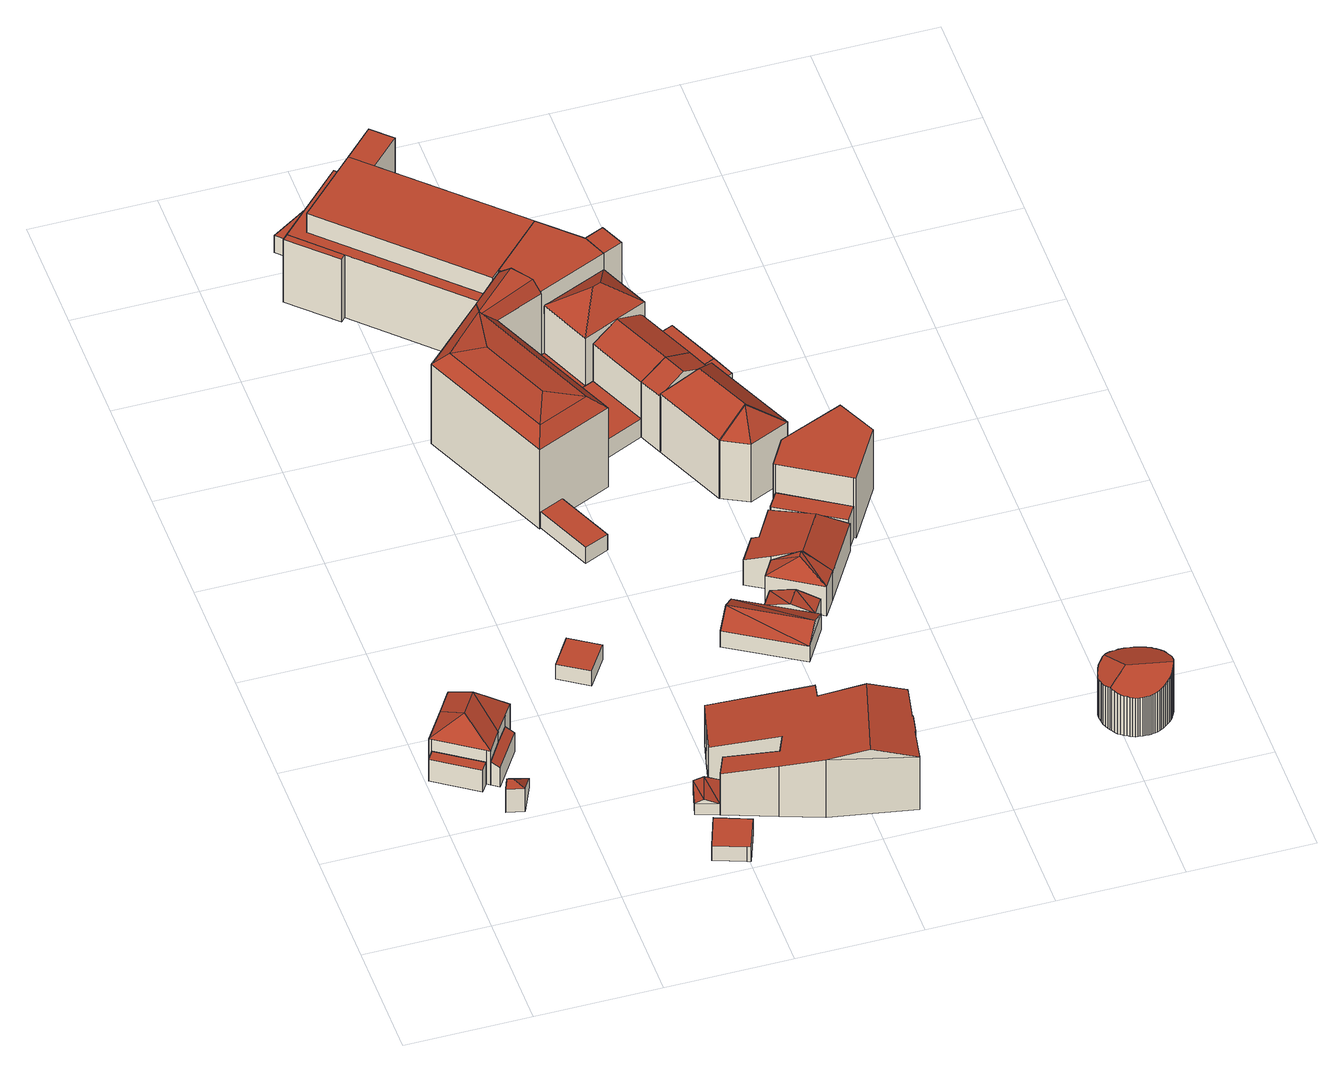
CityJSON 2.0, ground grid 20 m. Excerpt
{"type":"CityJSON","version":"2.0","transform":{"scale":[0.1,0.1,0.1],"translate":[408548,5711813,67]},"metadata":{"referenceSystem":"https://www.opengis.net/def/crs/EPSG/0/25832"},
"CityObjects":{
"building1":{"type":"Building","attributes":{"Gemeindeschluessel":"05978036","Geometrietyp2DReferenz":"3000","function":"51009_1610","roofType":"1000","measuredHeight":4.35},"geometry":[{"type":"MultiSurface","lod":"2","boundaries":[[[0,1,2,3]],[[1,4,5,2]],[[4,6,7,5]],[[6,0,3,7]],[[6,4,1,0]],[[3,2,5,7]]],"semantics":{"surfaces":[{"type":"WallSurface"},{"type":"RoofSurface"},{"type":"GroundSurface"}],"values":[0,0,0,0,1,2]}}]},
"building2":{"type":"Building","attributes":{"Gemeindeschluessel":"05978036","Geometrietyp2DReferenz":"3000","function":"31001_1000"},"children":["building2-1","building2-2"]},
"building2-1":{"type":"BuildingPart","attributes":{"roofType":"2100","measuredHeight":4.57},"parents":["building2"],"geometry":[{"type":"MultiSurface","lod":"2","boundaries":[[[8,9,10,11]],[[12,13,14,15]],[[13,8,11,14]],[[13,12,16,9,8]],[[11,10,17,15,14]],[[12,15,17,16]],[[16,17,10,9]]],"semantics":{"surfaces":[{"type":"WallSurface"},{"type":"RoofSurface"},{"type":"GroundSurface"},{"type":"ClosureSurface"}],"values":[0,0,0,1,2,3,3]}}]},
"building2-2":{"type":"BuildingPart","attributes":{"roofType":"3200","measuredHeight":10.8},"parents":["building2"],"geometry":[{"type":"MultiSurface","lod":"2","boundaries":[[[18,19,3,2]],[[19,20,21,3]],[[20,22,23,21]],[[22,24,25,23]],[[24,26,27,25]],[[26,28,29,27]],[[28,30,31,29]],[[30,32,33,31]],[[32,34,35,33]],[[34,36,37,35]],[[36,38,12,15,37]],[[39,18,2,10,9]],[[36,34,32,30,28,26,40]],[[20,19,18,39,41]],[[26,24,22,41,40]],[[22,20,41]],[[42,38,36,40]],[[39,42,40,41]],[[2,3,21,23,25,27,29,31,33,35,37,15,17,10]],[[42,16,12,38]],[[16,17,15,12]],[[9,16,42,39]],[[10,17,16,9]]],"semantics":{"surfaces":[{"type":"WallSurface"},{"type":"RoofSurface"},{"type":"GroundSurface"},{"type":"ClosureSurface"}],"values":[0,0,0,0,0,0,0,0,0,0,0,0,1,1,1,1,1,1,2,0,3,0,3]}}]},
"building3":{"type":"Building","attributes":{"Gemeindeschluessel":"05978036","Geometrietyp2DReferenz":"3000","function":"31001_2460","roofType":"5000","measuredHeight":5.08},"geometry":[{"type":"MultiSurface","lod":"2","boundaries":[[[43,44,45,46]],[[44,47,48,45]],[[47,49,50,48]],[[49,43,46,50]],[[47,44,51]],[[43,49,52]],[[44,43,52,51]],[[49,47,51,52]],[[46,45,48,50]]],"semantics":{"surfaces":[{"type":"WallSurface"},{"type":"RoofSurface"},{"type":"GroundSurface"}],"values":[0,0,0,0,1,0,1,1,2]}}]},
"building4":{"type":"Building","attributes":{"Gemeindeschluessel":"05978036","Geometrietyp2DReferenz":"3000","function":"31001_2460","roofType":"1000","measuredHeight":2.86},"geometry":[{"type":"MultiSurface","lod":"2","boundaries":[[[53,54,55,56]],[[54,57,58,55]],[[57,59,60,58]],[[59,61,62,60]],[[61,53,56,62]],[[61,59,57,54,53]],[[56,55,58,60,62]]],"semantics":{"surfaces":[{"type":"WallSurface"},{"type":"RoofSurface"},{"type":"GroundSurface"}],"values":[0,0,0,0,0,1,2]}}]},
"building5":{"type":"Building","attributes":{"Gemeindeschluessel":"05978036","Geometrietyp2DReferenz":"3000","function":"31001_2460","roofType":"5000","measuredHeight":3},"geometry":[{"type":"MultiSurface","lod":"2","boundaries":[[[63,64,65,66]],[[64,67,68,65]],[[67,69,70,68]],[[69,71,72,70]],[[71,63,66,72]],[[73,71,69,67]],[[71,73,74]],[[64,74,73]],[[74,64,63]],[[64,73,67]],[[63,71,74]],[[66,65,68,70,72]]],"semantics":{"surfaces":[{"type":"WallSurface"},{"type":"RoofSurface"},{"type":"GroundSurface"}],"values":[0,0,0,0,0,1,1,1,1,0,0,2]}}]},
"building6":{"type":"Building","attributes":{"Gemeindeschluessel":"05978036","Geometrietyp2DReferenz":"3000","function":"31001_2460","roofType":"1000","measuredHeight":3},"geometry":[{"type":"MultiSurface","lod":"2","boundaries":[[[75,76,77,78]],[[76,79,80,77]],[[79,81,82,80]],[[81,75,78,82]],[[81,79,76,75]],[[78,77,80,82]]],"semantics":{"surfaces":[{"type":"WallSurface"},{"type":"RoofSurface"},{"type":"GroundSurface"}],"values":[0,0,0,0,1,2]}}]},
"building7":{"type":"Building","attributes":{"Gemeindeschluessel":"05978036","Geometrietyp2DReferenz":"3000","function":"31001_1000","roofType":"5000","measuredHeight":13.04},"geometry":[{"type":"MultiSurface","lod":"2","boundaries":[[[83,84,70,72]],[[84,85,86,70]],[[85,87,88,86]],[[87,89,90,88]],[[89,91,92,90]],[[91,93,94,92]],[[93,95,96,94]],[[95,97,98,96]],[[97,99,100,98]],[[99,101,102,100]],[[101,103,104,102]],[[103,105,106,104]],[[105,107,108,106]],[[107,109,110,108]],[[109,111,112,110]],[[111,113,114,112]],[[113,83,72,114]],[[101,99,115,116,109,107,105,103]],[[116,115,97,95,93,91,89,87,85,84,83,113,111]],[[99,97,115]],[[111,109,116]],[[72,70,86,88,90,92,94,96,98,100,102,104,106,108,110,112,114]]],"semantics":{"surfaces":[{"type":"WallSurface"},{"type":"RoofSurface"},{"type":"GroundSurface"}],"values":[0,0,0,0,0,0,0,0,0,0,0,0,0,0,0,0,0,1,1,0,0,2]}}]},
"building8":{"type":"Building","attributes":{"Gemeindeschluessel":"05978036","Geometrietyp2DReferenz":"3000","function":"31001_2500","roofType":"1000","measuredHeight":3.15},"geometry":[{"type":"MultiSurface","lod":"2","boundaries":[[[117,118,119,120]],[[118,121,122,119]],[[121,123,124,122]],[[123,117,120,124]],[[123,121,118,117]],[[120,119,122,124]]],"semantics":{"surfaces":[{"type":"WallSurface"},{"type":"RoofSurface"},{"type":"GroundSurface"}],"values":[0,0,0,0,1,2]}}]},
"building9":{"type":"Building","attributes":{"Gemeindeschluessel":"05978036","Geometrietyp2DReferenz":"3000","function":"31001_3051","roofType":"3100","measuredHeight":5.13},"geometry":[{"type":"MultiSurface","lod":"2","boundaries":[[[125,126,127,128]],[[126,129,130,127]],[[129,131,132,130]],[[131,125,128,132]],[[129,126,133]],[[125,131,134]],[[133,125,134]],[[125,133,126]],[[129,134,131]],[[134,129,133]],[[128,127,130,132]]],"semantics":{"surfaces":[{"type":"WallSurface"},{"type":"RoofSurface"},{"type":"GroundSurface"}],"values":[0,0,0,0,0,0,1,1,1,1,2]}}]},
"building10":{"type":"Building","attributes":{"name":"Kinderklinik Königsborn","Gemeindeschluessel":"05978036","Geometrietyp2DReferenz":"3000","function":"31001_3051"},"children":["building10-1","building10-2","building10-3","building10-4","building10-5","building10-6","building10-7","building10-8","building10-9","building10-10","building10-11","building10-12","building10-13","building10-14","building10-15","building10-16","building10-17","building10-18"]},
"building10-1":{"type":"BuildingPart","attributes":{"roofType":"1000","measuredHeight":12.65},"parents":["building10"],"geometry":[{"type":"MultiSurface","lod":"2","boundaries":[[[135,136,137,138]],[[136,139,140,137]],[[139,141,142,140]],[[141,139,136,135]],[[138,137,140,142]],[[141,135,138,142]]],"semantics":{"surfaces":[{"type":"WallSurface"},{"type":"RoofSurface"},{"type":"GroundSurface"},{"type":"ClosureSurface"}],"values":[0,0,0,1,2,3]}}]},
"building10-2":{"type":"BuildingPart","attributes":{"roofType":"3100","measuredHeight":13.23},"parents":["building10"],"geometry":[{"type":"MultiSurface","lod":"2","boundaries":[[[143,144,145,146]],[[147,148,149,150,151]],[[144,143,152,150,149]],[[153,154,146,145]],[[155,156,148,147]],[[155,154,153,156]],[[146,154,155,147,143]],[[144,148,156,153,145]],[[151,150,152]],[[147,151,152,143]],[[148,144,149]]],"semantics":{"surfaces":[{"type":"WallSurface"},{"type":"RoofSurface"},{"type":"GroundSurface"},{"type":"ClosureSurface"}],"values":[0,1,1,2,0,3,3,3,0,3,3]}}]},
"building10-3":{"type":"BuildingPart","attributes":{"roofType":"3100","measuredHeight":13.23},"parents":["building10"],"geometry":[{"type":"MultiSurface","lod":"2","boundaries":[[[148,157,158,149]],[[159,144,149,158]],[[160,161,153,145,162]],[[156,163,161,160,157,148]],[[156,153,161,163]],[[148,144,164,145,153,156]],[[165,164,144,159]],[[165,162,145,164]],[[160,162,165,159,157]],[[144,148,149]],[[157,159,158]]],"semantics":{"surfaces":[{"type":"RoofSurface"},{"type":"GroundSurface"},{"type":"WallSurface"},{"type":"ClosureSurface"}],"values":[0,0,1,2,3,3,2,3,3,3,3]}}]},
"building10-4":{"type":"BuildingPart","attributes":{"roofType":"1000","measuredHeight":12.65},"parents":["building10"],"geometry":[{"type":"MultiSurface","lod":"2","boundaries":[[[166,167,168,169,170]],[[171,172,167,166,141,135,173]],[[174,138,142,175,169,168,176,177]],[[138,174,173,135]],[[141,142,138,135]],[[170,178,175,142,141,166]],[[170,169,175,178]],[[176,168,167,172]],[[177,176,172,171]],[[174,177,171,173]]],"semantics":{"surfaces":[{"type":"WallSurface"},{"type":"RoofSurface"},{"type":"GroundSurface"},{"type":"ClosureSurface"}],"values":[0,1,2,0,3,0,3,3,3,3]}}]},
"building10-5":{"type":"BuildingPart","attributes":{"roofType":"1000","measuredHeight":6.96},"parents":["building10"],"geometry":[{"type":"MultiSurface","lod":"2","boundaries":[[[163,179,180,161]],[[179,181,182,180]],[[156,181,179,163]],[[161,180,182,153]],[[181,156,153,182]],[[161,153,156,163]]],"semantics":{"surfaces":[{"type":"WallSurface"},{"type":"RoofSurface"},{"type":"GroundSurface"},{"type":"ClosureSurface"}],"values":[0,0,1,2,3,3]}}]},
"building10-6":{"type":"BuildingPart","attributes":{"roofType":"3200","measuredHeight":16.2},"parents":["building10"],"geometry":[{"type":"MultiSurface","lod":"2","boundaries":[[[183,184,143,146,185]],[[186,187,188,189,190]],[[186,151,152,184,191]],[[183,187,192]],[[184,183,192,191]],[[187,186,191,192]],[[185,146,154,189,188]],[[190,155,147,151,186]],[[152,143,184]],[[154,146,143,147,155]],[[147,143,152,151]],[[189,154,155,190]],[[187,183,185,188]]],"semantics":{"surfaces":[{"type":"WallSurface"},{"type":"RoofSurface"},{"type":"GroundSurface"},{"type":"ClosureSurface"}],"values":[0,0,1,1,1,1,2,0,0,3,3,3,3]}}]},
"building10-7":{"type":"BuildingPart","attributes":{"roofType":"9999","measuredHeight":18.09},"parents":["building10"],"geometry":[{"type":"MultiSurface","lod":"2","boundaries":[[[193,194,195,196,197]],[[198,193,197,199]],[[200,201,198,199,202,203]],[[199,197,196,202]],[[204,205,206,174,177,207]],[[208,209,194,193]],[[205,204,209,208]],[[193,198,206,205,208]],[[174,206,198,201,171,173]],[[177,174,173,171]],[[207,177,171,201,200]],[[204,207,200,194,209]],[[202,196,195,203]],[[203,195,194,200]]],"semantics":{"surfaces":[{"type":"RoofSurface"},{"type":"GroundSurface"},{"type":"WallSurface"},{"type":"ClosureSurface"}],"values":[0,0,0,0,1,2,3,3,2,3,3,3,2,3]}}]},
"building10-8":{"type":"BuildingPart","attributes":{"roofType":"1000","measuredHeight":16.5},"parents":["building10"],"geometry":[{"type":"MultiSurface","lod":"2","boundaries":[[[210,211,212,213]],[[214,215,211,210,216,203,195]],[[207,213,212,217,218,204]],[[207,200,216,210,213]],[[211,215,219,217,212]],[[209,220,221,219,215,214,194]],[[204,218,220,209]],[[218,217,219,221,220]],[[200,203,216]],[[195,194,214]],[[200,207,204,209,194]],[[200,194,195,203]]],"semantics":{"surfaces":[{"type":"WallSurface"},{"type":"RoofSurface"},{"type":"GroundSurface"},{"type":"ClosureSurface"}],"values":[0,1,2,3,3,0,3,3,0,0,3,3]}}]},
"building10-9":{"type":"BuildingPart","attributes":{"roofType":"4000","measuredHeight":16.2},"parents":["building10"],"geometry":[{"type":"MultiSurface","lod":"2","boundaries":[[[187,222,223,188]],[[222,183,185,223]],[[187,183,192]],[[222,187,192]],[[183,222,192]],[[185,188,223]],[[183,187,188,185]]],"semantics":{"surfaces":[{"type":"WallSurface"},{"type":"RoofSurface"},{"type":"GroundSurface"},{"type":"ClosureSurface"}],"values":[0,0,1,1,1,2,3]}}]},
"building10-10":{"type":"BuildingPart","attributes":{"roofType":"1000","measuredHeight":6.96},"parents":["building10"],"geometry":[{"type":"MultiSurface","lod":"2","boundaries":[[[181,224,225,182]],[[155,190,224,181,156]],[[153,182,225,189,154]],[[156,181,182,153]],[[189,225,224,190]],[[154,189,190,155]],[[153,154,155,156]]],"semantics":{"surfaces":[{"type":"WallSurface"},{"type":"RoofSurface"},{"type":"GroundSurface"},{"type":"ClosureSurface"}],"values":[0,1,2,3,0,3,3]}}]},
"building10-11":{"type":"BuildingPart","attributes":{"roofType":"1000","measuredHeight":16.5},"parents":["building10"],"geometry":[{"type":"MultiSurface","lod":"2","boundaries":[[[211,226,227,212]],[[226,228,229,227]],[[228,215,217,229]],[[215,228,226,211]],[[212,227,229,217]],[[215,211,212,217]]],"semantics":{"surfaces":[{"type":"WallSurface"},{"type":"RoofSurface"},{"type":"GroundSurface"},{"type":"ClosureSurface"}],"values":[0,0,0,1,2,3]}}]},
"building10-12":{"type":"BuildingPart","attributes":{"roofType":"9999","measuredHeight":18.66},"parents":["building10"],"geometry":[{"type":"MultiSurface","lod":"2","boundaries":[[[230,231,232,233]],[[231,234,235,232]],[[234,198,206,235]],[[230,193,198,199,236]],[[231,230,236,237]],[[234,231,237,238]],[[198,234,238,199]],[[236,199,239,240]],[[237,236,240]],[[238,237,240,239]],[[199,238,239]],[[206,205,241,242,233,232,235]],[[233,242,243,244,208,193,230]],[[198,193,208,205,206]],[[241,205,208,244]],[[242,241,244,243]]],"semantics":{"surfaces":[{"type":"WallSurface"},{"type":"RoofSurface"},{"type":"GroundSurface"},{"type":"ClosureSurface"}],"values":[0,0,0,1,1,1,1,1,1,1,1,2,0,3,3,3]}}]},
"building10-13":{"type":"BuildingPart","attributes":{"roofType":"1000","measuredHeight":3.65},"parents":["building10"],"geometry":[{"type":"MultiSurface","lod":"2","boundaries":[[[220,209,208,244,245]],[[246,241,205,204,218]],[[245,244,241,246]],[[205,241,244,208]],[[204,205,208,209]],[[218,204,209,220]],[[246,218,220,245]]],"semantics":{"surfaces":[{"type":"RoofSurface"},{"type":"GroundSurface"},{"type":"ClosureSurface"}],"values":[0,1,2,2,2,2,2]}}]},
"building10-14":{"type":"BuildingPart","attributes":{"roofType":"1000","measuredHeight":3.51},"parents":["building10"],"geometry":[{"type":"MultiSurface","lod":"2","boundaries":[[[178,247,248,175]],[[247,249,250,248]],[[249,170,169,250]],[[170,249,247,178]],[[175,248,250,169]],[[175,169,170,178]]],"semantics":{"surfaces":[{"type":"WallSurface"},{"type":"RoofSurface"},{"type":"GroundSurface"},{"type":"ClosureSurface"}],"values":[0,0,0,1,2,3]}}]},
"building10-15":{"type":"BuildingPart","attributes":{"roofType":"3200","measuredHeight":16.86},"parents":["building10"],"geometry":[{"type":"MultiSurface","lod":"2","boundaries":[[[219,251,252,217]],[[251,219,253]],[[221,254,255]],[[219,221,255,253]],[[254,251,253,255]],[[218,217,252,160,162,246]],[[218,220,221,219,217]],[[245,165,159,158,157,160,252,251,254]],[[162,160,157,159,165]],[[159,157,158]],[[162,165,245,246]],[[220,245,254,221]],[[220,218,246,245]]],"semantics":{"surfaces":[{"type":"WallSurface"},{"type":"RoofSurface"},{"type":"GroundSurface"},{"type":"ClosureSurface"}],"values":[0,1,1,1,1,2,3,0,3,3,3,0,3]}}]},
"building10-16":{"type":"BuildingPart","attributes":{"roofType":"1000","measuredHeight":3.65},"parents":["building10"],"geometry":[{"type":"MultiSurface","lod":"2","boundaries":[[[164,243,242,145]],[[165,245,244,243,164]],[[145,242,241,246,162]],[[241,242,243,244]],[[244,245,246,241]],[[162,246,245,165]],[[145,162,165,164]]],"semantics":{"surfaces":[{"type":"WallSurface"},{"type":"RoofSurface"},{"type":"GroundSurface"},{"type":"ClosureSurface"}],"values":[0,1,2,3,3,3,3]}}]},
"building10-17":{"type":"BuildingPart","attributes":{"roofType":"1000","measuredHeight":16.5},"parents":["building10"],"geometry":[{"type":"MultiSurface","lod":"2","boundaries":[[[256,216,210,257,258,259]],[[176,168,260,213,207,177]],[[167,172,259,258]],[[167,168,176,172]],[[213,260,257,210]],[[258,257,260,168,167]],[[201,200,216,256]],[[177,207,200,201,171]],[[207,213,210,216,200]],[[172,171,201,256,259]],[[172,176,177,171]]],"semantics":{"surfaces":[{"type":"RoofSurface"},{"type":"GroundSurface"},{"type":"WallSurface"},{"type":"ClosureSurface"}],"values":[0,1,2,3,2,3,2,3,3,2,3]}}]},
"building10-18":{"type":"BuildingPart","attributes":{"roofType":"1000","measuredHeight":16.5},"parents":["building10"],"geometry":[{"type":"MultiSurface","lod":"2","boundaries":[[[258,261,262,168]],[[261,263,264,262]],[[263,257,260,264]],[[257,263,261,258]],[[168,262,264,260]],[[257,258,168,260]]],"semantics":{"surfaces":[{"type":"WallSurface"},{"type":"RoofSurface"},{"type":"GroundSurface"},{"type":"ClosureSurface"}],"values":[0,0,0,1,2,3]}}]},
"building11":{"type":"Building","attributes":{"Gemeindeschluessel":"05978036","Geometrietyp2DReferenz":"3000","function":"31001_3051","roofType":"3100","measuredHeight":3.97},"geometry":[{"type":"MultiSurface","lod":"2","boundaries":[[[265,266,267,268]],[[266,269,270,267]],[[269,271,272,270]],[[271,265,268,272]],[[269,266,273]],[[265,271,274]],[[266,274,273]],[[274,266,265]],[[273,271,269]],[[271,273,274]],[[268,267,270,272]]],"semantics":{"surfaces":[{"type":"WallSurface"},{"type":"RoofSurface"},{"type":"GroundSurface"}],"values":[0,0,0,0,0,0,1,1,1,1,2]}}]},
"building12":{"type":"Building","attributes":{"Gemeindeschluessel":"05978036","Geometrietyp2DReferenz":"3000","function":"31001_3051"},"children":["building12-1","building12-2"]},
"building12-1":{"type":"BuildingPart","attributes":{"roofType":"5000","measuredHeight":8.79},"parents":["building12"],"geometry":[{"type":"MultiSurface","lod":"2","boundaries":[[[275,276,277,278,279]],[[276,280,281,277]],[[280,282,283,281]],[[282,284,285,283]],[[284,286,285]],[[286,287,288,285]],[[287,289,290,288]],[[289,291,292,290]],[[291,293,294,292]],[[293,295,296,294]],[[293,291,289,287,286,284,297]],[[284,282,280,276,275,298,299,297]],[[299,300,301,295,293,297]],[[278,277,281,283,285,288,290,292,294,296,302]],[[302,296,295,301,303]],[[303,301,300,299]],[[275,279,298]],[[302,303,279,278]],[[279,303,299,298]]],"semantics":{"surfaces":[{"type":"WallSurface"},{"type":"RoofSurface"},{"type":"GroundSurface"},{"type":"ClosureSurface"}],"values":[0,0,0,0,0,0,0,0,0,0,1,1,1,2,3,3,0,3,3]}}]},
"building12-2":{"type":"BuildingPart","attributes":{"roofType":"5000","measuredHeight":8.92},"parents":["building12"],"geometry":[{"type":"MultiSurface","lod":"2","boundaries":[[[304,305,306,296,295]],[[305,307,308,306]],[[307,279,278,308]],[[307,305,309]],[[310,305,304,300,299]],[[305,310,309]],[[279,309,310,298]],[[309,279,307]],[[296,306,308,278,302]],[[295,301,304]],[[296,302,303,301,295]],[[302,278,279,303]],[[310,299,298]],[[300,304,301]],[[299,300,301,303]],[[299,303,279,298]]],"semantics":{"surfaces":[{"type":"WallSurface"},{"type":"RoofSurface"},{"type":"GroundSurface"},{"type":"ClosureSurface"}],"values":[0,0,0,1,1,1,1,1,2,0,3,3,0,0,3,3]}}]},
"building13":{"type":"Building","attributes":{"Gemeindeschluessel":"05978036","Geometrietyp2DReferenz":"3000","function":"31001_3051","roofType":"1000","measuredHeight":6.31},"geometry":[{"type":"MultiSurface","lod":"2","boundaries":[[[311,312,313,314]],[[312,315,316,313]],[[315,317,318,316]],[[317,319,320,318]],[[319,311,314,320]],[[319,317,315,312,311]],[[314,313,316,318,320]]],"semantics":{"surfaces":[{"type":"WallSurface"},{"type":"RoofSurface"},{"type":"GroundSurface"}],"values":[0,0,0,0,0,1,2]}}]},
"building14":{"type":"Building","attributes":{"Gemeindeschluessel":"05978036","Geometrietyp2DReferenz":"3000","function":"31001_3051","roofType":"9999","measuredHeight":12},"geometry":[{"type":"MultiSurface","lod":"2","boundaries":[[[321,322,323,324,325,326,327]],[[327,326,328,329]],[[326,325,330,328]],[[325,324,331,330]],[[324,323,332,331]],[[323,322,318,332]],[[322,321,316,318]],[[321,327,329,316]],[[329,328,330,331,332,318,316]]],"semantics":{"surfaces":[{"type":"RoofSurface"},{"type":"WallSurface"},{"type":"GroundSurface"}],"values":[0,1,1,1,1,1,1,1,2]}}]},
"building15":{"type":"Building","attributes":{"Gemeindeschluessel":"05978036","Geometrietyp2DReferenz":"3000","function":"31001_3030","roofType":"5000","measuredHeight":9.93},"geometry":[{"type":"MultiSurface","lod":"2","boundaries":[[[333,334,335,336]],[[334,337,338,335]],[[337,339,340,338]],[[339,341,342,340]],[[341,343,344,342]],[[343,345,346,344]],[[345,347,348,346]],[[347,349,350,348]],[[349,351,352,350]],[[351,353,354,352]],[[353,355,356,354]],[[355,357,358,356]],[[357,359,360,358]],[[359,361,362,360]],[[361,363,364,362]],[[363,365,366,364]],[[365,367,368,366]],[[367,369,370,368]],[[369,371,372,370]],[[371,373,374,372]],[[373,375,376,374]],[[375,377,378,376]],[[377,379,380,378]],[[379,381,382,380]],[[381,383,384,382]],[[383,385,386,384]],[[385,387,388,386]],[[387,389,390,388]],[[389,391,392,390]],[[391,393,394,392]],[[393,395,396,394]],[[395,397,398,396]],[[397,399,400,398]],[[399,401,402,400]],[[401,403,404,402]],[[403,405,406,404]],[[405,407,408,406]],[[407,409,410,408]],[[409,411,412,410]],[[411,413,414,412]],[[413,415,416,414]],[[415,417,418,416]],[[417,419,420,418]],[[419,421,422,420]],[[421,423,424,422]],[[423,425,426,424]],[[425,427,428,426]],[[427,429,430,428]],[[429,431,432,430]],[[431,433,434,432]],[[433,435,436,434]],[[435,437,438,436]],[[437,439,440,438]],[[439,441,442,440]],[[441,443,444,442]],[[443,445,446,444]],[[445,447,448,446]],[[447,449,450,448]],[[449,451,452,450]],[[451,453,454,452]],[[453,455,456,454]],[[455,457,458,456]],[[457,459,460,458]],[[459,461,462,460]],[[461,463,464,462]],[[463,465,466,464]],[[465,467,468,466]],[[467,469,470,468]],[[469,471,472,470]],[[471,473,474,472]],[[473,475,476,474]],[[475,477,478,476]],[[477,479,480,478]],[[479,481,482,480]],[[481,483,484,482]],[[483,485,486,484]],[[485,487,488,486]],[[487,489,490,488]],[[489,491,492,490]],[[491,493,494,492]],[[493,495,496,494]],[[495,497,498,496]],[[497,499,500,498]],[[499,333,336,500]],[[501,373,371,369,367,365,363,361,359,357,355,353,351,349,347,345,343,341,339,337,334,333,502]],[[443,441,503,501,502,499,497,495,493,491,489,487,485,483,481,479,477,475,473,471,469,467,465,463,461,459,457,455,453,451,449,447,445]],[[435,433,431,429,427,425,423,421,419,417,415,413,411,409,407,405,403,401,399,397,395,393,391,389,387,385,383,381,379,377,375,373,501,503,439,437]],[[333,499,502]],[[441,439,503]],[[336,335,338,340,342,344,346,348,350,352,354,356,358,360,362,364,366,368,370,372,374,376,378,380,382,384,386,388,390,392,394,396,398,400,402,404,406,408,410,412,414,416,418,420,422,424,426,428,430,432,434,436,438,440,442,444,446,448,450,452,454,456,458,460,462,464,466,468,470,472,474,476,478,480,482,484,486,488,490,492,494,496,498,500]]],"semantics":{"surfaces":[{"type":"WallSurface"},{"type":"RoofSurface"},{"type":"GroundSurface"}],"values":[0,0,0,0,0,0,0,0,0,0,0,0,0,0,0,0,0,0,0,0,0,0,0,0,0,0,0,0,0,0,0,0,0,0,0,0,0,0,0,0,0,0,0,0,0,0,0,0,0,0,0,0,0,0,0,0,0,0,0,0,0,0,0,0,0,0,0,0,0,0,0,0,0,0,0,0,0,0,0,0,0,0,0,0,1,1,1,0,0,2]}}]}
},
"vertices":[
[12,323,60],[80,277,60],[80,277,16],[12,323,16],[70,262,60],[70,262,16],[2,308,60],[2,308,16],
[98,265,54],[86,273,62],[86,273,16],[98,265,16],[129,338,62],[141,329,54],[141,329,16],[129,338,16],[109,309,62],[109,309,16],
[80,277,84],[12,323,84],[8,325,84],[8,325,16],[41,375,84],[41,375,16],[64,410,84],[64,410,16],[65,411,84],[65,411,16],[105,384,84],[105,384,16],[115,382,80],[115,382,16],[133,369,80],[133,369,16],[139,361,84],[139,361,16],[143,359,84],[143,359,16],[129,338,84],[86,273,84],[87,360,124],[62,322,124],[109,309,84],
[110,263,31],[138,252,33],[138,252,16],[110,263,16],[117,204,63],[117,204,16],[89,211,63],[89,211,16],[106,223,67],[96,227,67],
[345,25,44],[365,81,44],[365,81,15],[345,25,15],[420,61,44],[420,61,15],[399,5,44],[399,5,15],[394,7,44],[394,7,15],
[350,122,39],[363,169,39],[363,169,17],[350,122,17],[405,156,39],[405,156,17],[399,142,39],[399,142,17],[385,110,39],[385,110,17],[378,164,47],[363,118,47],
[321,472,48],[289,424,48],[289,424,18],[321,472,18],[243,454,48],[243,454,18],[275,502,48],[275,502,18],
[385,110,100],[399,142,101],[477,111,119],[477,111,17],[489,138,120],[489,138,17],[387,171,97],[387,171,17],[400,222,97],[400,222,17],[409,258,96],[409,258,17],[564,215,131],[564,215,17],[560,192,131],[560,192,17],[691,168,128],[691,168,17],[681,115,126],[681,115,17],[682,115,126],[682,115,17],[676,83,125],[676,83,17],[675,84,125],[675,84,17],[666,32,124],[666,32,17],[531,58,133],[531,58,17],[466,81,118],[466,81,17],[632,179,147],[595,46,147],
[322,774,40],[361,791,40],[361,791,8],[322,774,8],[401,699,40],[401,699,8],[362,682,40],[362,682,8],
[607,376,49],[493,446,49],[493,446,17],[607,376,17],[529,506,49],[529,506,17],[644,436,49],[644,436,17],[511,476,69],[625,406,69],
[185,1283,133],[178,1275,133],[178,1275,6],[185,1283,6],[110,1341,133],[110,1341,6],[118,1349,133],[118,1349,6],
[538,874,118],[521,912,118],[521,912,6],[538,874,6],[623,911,118],[607,949,118],[564,930,139],[580,893,139],[613,907,123],[548,879,123],[607,949,6],[623,911,6],[623,911,76],[607,949,76],
[564,1047,118],[521,1028,139],[478,1009,118],[564,1047,6],[570,1034,6],[478,1009,6],[570,1034,76],[521,912,43],[478,1009,43],
[224,1457,133],[241,1440,133],[241,1440,6],[224,1457,6],[224,1457,41],[364,1133,133],[147,1345,133],[352,1120,133],[352,1120,6],[171,1403,6],[147,1345,6],[364,1133,6],[171,1403,41],
[613,1053,76],[613,1053,6],[650,968,76],[650,968,6],
[590,755,123],[538,874,123],[590,755,6],[629,914,123],[697,762,123],[697,762,6],[629,914,6],[629,914,76],[594,864,168],[635,772,168],
[345,1051,166],[423,1085,166],[421,1088,171],[414,1097,187],[321,1051,187],[326,1094,166],[319,1056,187],[378,1147,166],[364,1133,166],[391,1129,187],[381,1143,171],[423,1085,6],[345,1051,6],[326,1094,6],[378,1147,6],[345,1051,43],[423,1085,43],
[459,1229,171],[518,1172,171],[518,1172,6],[459,1229,6],[423,1085,171],[534,1133,171],[378,1147,171],[534,1133,6],[428,1087,6],[534,1133,139],[428,1087,43],[428,1087,139],
[632,733,123],[632,733,6],
[666,930,76],[666,930,6],
[549,1186,171],[549,1186,6],[566,1147,171],[566,1147,6],
[443,827,166],[321,773,166],[321,773,6],[443,827,6],[225,992,166],[225,992,6],[414,839,187],[331,802,187],[251,986,187],[305,976,193],[354,863,193],[382,967,6],[425,869,6],[425,869,43],[382,967,43],
[464,1003,43],[464,1003,6],
[129,1444,41],[129,1444,6],[194,1486,41],[194,1486,6],
[570,1049,139],[570,1049,6],[510,1073,175],[464,1003,139],[496,1067,175],
[364,1133,171],[272,1410,171],[241,1440,171],[147,1345,171],[272,1410,6],
[287,1487,171],[287,1487,6],[318,1457,171],[318,1457,6],
[571,480,48],[588,507,48],[588,507,19],[571,480,19],[653,467,48],[653,467,19],[637,440,48],[637,440,19],[621,487,59],[604,460,59],
[600,540,83],[565,561,66],[565,561,16],[600,540,16],[600,540,75],[590,602,66],[590,602,16],[600,596,71],[600,596,16],[630,646,71],[630,646,16],[630,646,70],[633,645,70],[633,645,16],[633,644,71],[633,644,16],[733,583,71],[733,583,16],[735,582,71],[735,582,16],[679,491,71],[679,491,16],[684,584,104],[631,521,99],[641,514,104],[642,514,104],[673,494,75],[641,514,16],[641,514,75],
[679,491,75],[661,462,75],[661,462,16],[582,511,75],[582,511,16],[633,505,105],[639,515,105],
[633,644,78],[633,645,78],[633,645,15],[633,644,15],[649,670,78],[649,670,15],[749,608,78],[749,608,15],[733,583,78],[733,583,15],
[649,670,135],[749,608,135],[752,606,135],[807,696,135],[777,760,135],[673,717,135],[646,672,135],[673,717,15],[646,672,15],[777,760,15],[807,696,15],[752,606,15],
[980,104,106],[978,107,105],[978,107,21],[980,104,21],[976,112,103],[976,112,21],[974,117,101],[974,117,21],[973,122,100],[973,122,21],[973,126,99],[973,126,21],[972,131,98],[972,131,21],[972,135,97],[972,135,21],[973,140,97],[973,140,21],[974,143,97],[974,143,21],[975,147,97],[975,147,21],[976,151,97],[976,151,21],[977,154,97],[977,154,21],[978,157,97],[978,157,21],[980,159,98],[980,159,21],[981,162,98],[981,162,21],[983,165,99],[983,165,21],[985,167,100],[985,167,21],[988,170,101],[988,170,21],[990,173,102],[990,173,21],[994,175,103],[994,175,21],[997,178,102],[997,178,21],[1001,180,101],[1001,180,21],[1005,182,100],[1005,182,21],[1009,184,98],[1009,184,21],[1014,185,97],[1014,185,21],[1019,186,97],[1019,186,21],[1024,187,96],[1024,187,21],[1028,187,96],[1028,187,21],[1032,187,95],[1032,187,21],[1037,186,95],[1037,186,21],[1042,185,95],[1042,185,21],[1047,184,95],[1047,184,21],[1051,182,96],[1051,182,21],[1055,180,96],[1055,180,21],[1059,178,97],[1059,178,21],[1063,175,97],[1063,175,21],[1066,173,98],[1066,173,21],[1068,170,99],[1068,170,21],[1071,167,100],[1071,167,21],[1073,165,101],[1073,165,21],[1075,162,102],[1075,162,21],[1076,159,103],[1076,159,21],[1078,157,104],[1078,157,21],[1079,154,105],[1079,154,21],[1080,150,106],[1080,150,21],[1081,147,107],[1081,147,21],[1082,143,108],[1082,143,21],[1083,139,110],[1083,139,21],[1084,135,111],[1084,135,21],[1084,131,113],[1084,131,21],[1083,126,115],[1083,126,21],[1083,121,117],[1083,121,21],[1082,117,119],[1082,117,21],[1080,112,119],[1080,112,21],[1078,107,117],[1078,107,21],[1076,104,116],[1076,104,21],[1074,100,114],[1074,100,21],[1071,96,112],[1071,96,21],[1068,92,110],[1068,92,21],[1064,89,108],[1064,89,21],[1060,86,106],[1060,86,21],[1056,83,105],[1056,83,21],[1052,81,104],[1052,81,21],[1049,80,103],[1049,80,21],[1045,78,102],[1045,78,21],[1041,77,101],[1041,77,21],[1038,77,100],[1038,77,21],[1034,76,100],[1034,76,21],[1031,76,99],[1031,76,21],[1028,76,99],[1028,76,21],[1025,76,99],[1025,76,21],[1022,76,99],[1022,76,21],[1018,77,98],[1018,77,21],[1015,77,98],[1015,77,21],[1011,78,99],[1011,78,21],[1007,80,99],[1007,80,21],[1004,81,99],[1004,81,21],[1000,84,100],[1000,84,21],[996,86,100],[996,86,21],[992,89,101],[992,89,21],[988,92,103],[988,92,21],[985,96,104],[985,96,21],[982,101,105],[982,101,21],[1012,128,120],[980,103,106],[1081,114,120]
]}
